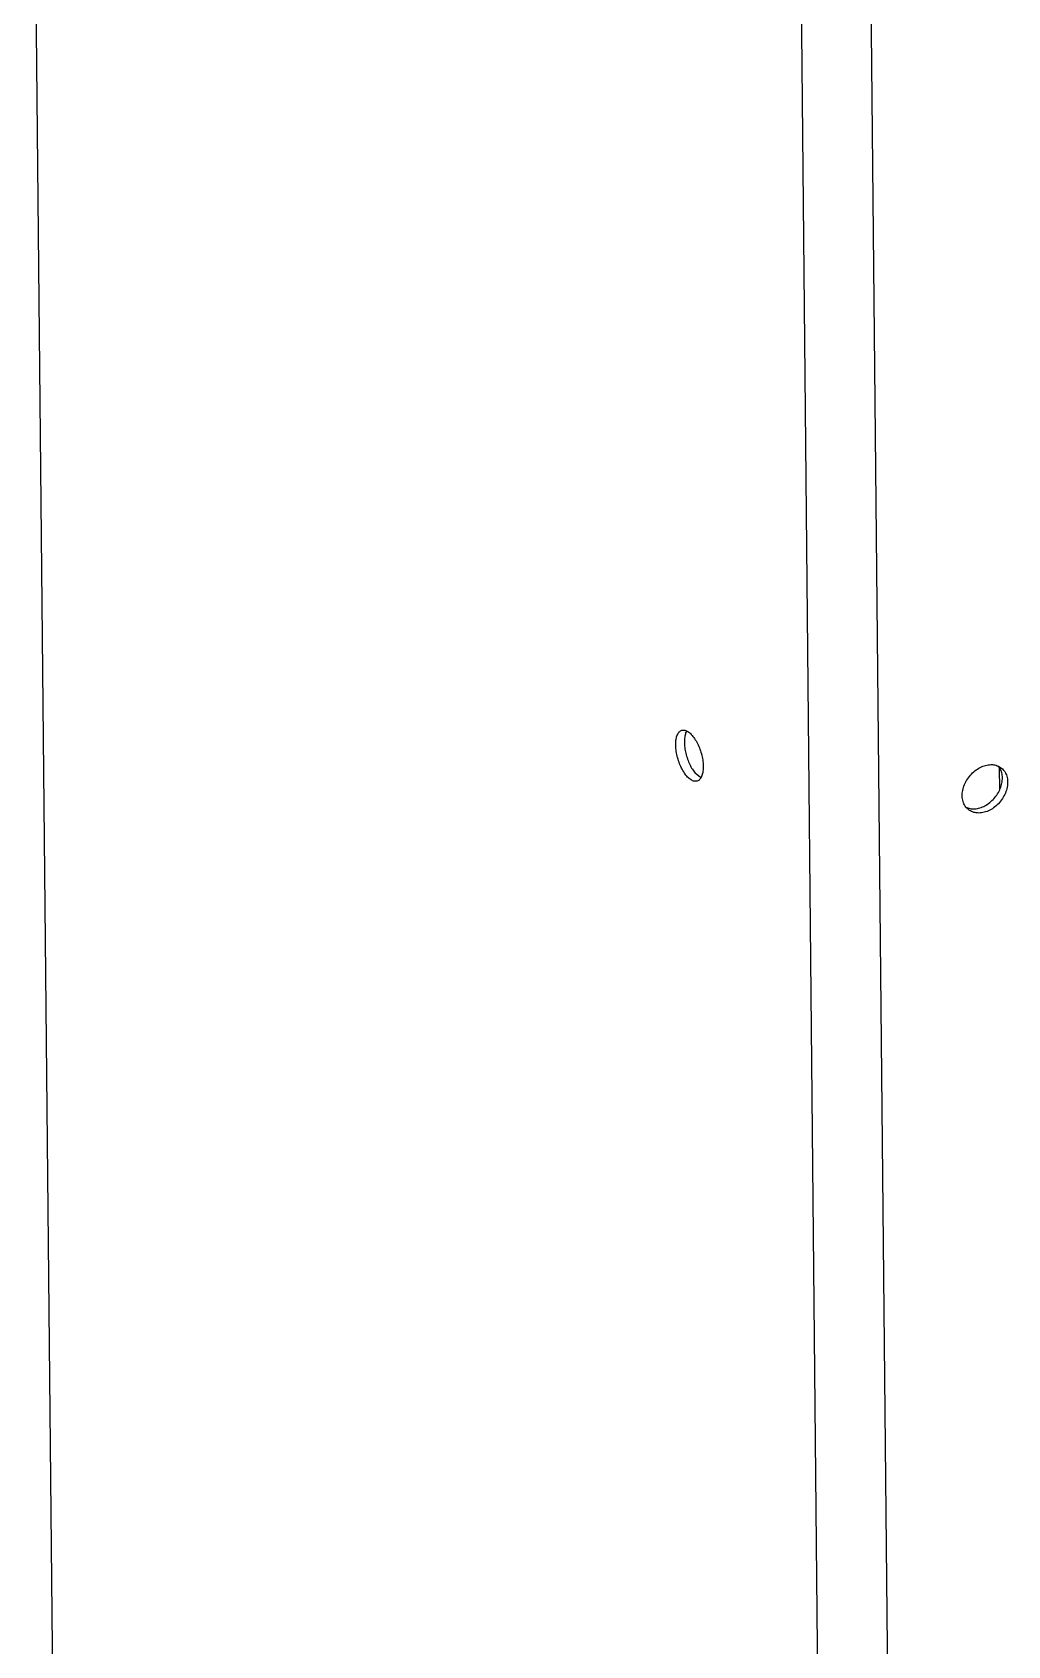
# Model space of a CAD drawing. Header units: millimetres. Extents: x -4653 to 8979, y -13943 to 4840.
# Drawn here: x 5108.6 to 5301.3, y -2855.6 to -2536.8 of the extents above; entities that cross this region are included whole.
import ezdxf

# ---------------------------------------------------------------- set-up
doc = ezdxf.new("R2010")
doc.units = ezdxf.units.MM

# ---------------------------------------------------------------- blocks, each defined once
blk = doc.blocks.new('LAMIERA_Fe_Sp_2_SV_1512x872__304', base_point=(5272.15, -3054.73))
at = {"color": 7, "linetype": 'Continuous'}
for p, q in [((5272.57, -2356.34), (5279.39, -3048.13)), ((5299.36, -2681.81), (5299.82, -2682.25))]:
    blk.add_line(p, q, dxfattribs=at)
for points in [[(5300.1, -2682.18), (5299.26, -2681.72), (5298.29, -2681.51), (5297.23, -2681.59), (5296.15, -2681.94), (5295.11, -2682.54), (5294.16, -2683.36), (5293.38, -2684.35), (5292.79, -2685.45), (5292.43, -2686.61), (5292.34, -2687.74), (5292.5, -2688.79), (5292.91, -2689.69), (5293.55, -2690.4), (5294.39, -2690.86), (5295.36, -2691.06), (5296.42, -2690.99), (5297.5, -2690.64), (5298.54, -2690.04), (5299.49, -2689.22), (5300.27, -2688.23), (5300.86, -2687.12), (5301.22, -2685.97), (5301.31, -2684.84), (5301.15, -2683.79), (5300.74, -2682.89), (5300.1, -2682.18)], [(5299.86, -2686.23), (5300.18, -2685.16), (5300.28, -2684.11), (5300.16, -2683.12), (5299.82, -2682.25)], [(5293.03, -2689.9), (5293.88, -2690.18), (5294.83, -2690.24), (5295.83, -2690.05), (5296.83, -2689.63), (5297.78, -2689.01), (5298.62, -2688.2), (5299.33, -2687.26), (5299.86, -2686.23)]]:
    blk.add_spline(points, degree=3, dxfattribs=at)
blk = doc.blocks.new('CARTE_FRONTALE_SOTTO_PORTELLO_APRIBILE__305', base_point=(5272.15, -3054.73))
blk.add_blockref('LAMIERA_Fe_Sp_2_SV_1512x872__304', (5272.15, -3054.73))
blk = doc.blocks.new('LAMIERA_Fe_Sp_2_SV_872x329__306', base_point=(5089, -3050.73))
at = {"color": 7, "linetype": 'Continuous'}
for p, q in [((5265.66, -3046.6), (5258.84, -2354.8)), ((5237.7, -2675.29), (5237.97, -2674.92)), ((5240.66, -2684.05), (5239.61, -2683.22))]:
    blk.add_line(p, q, dxfattribs=at)
for points in [[(5239.98, -2684.77), (5240.47, -2684.46), (5240.85, -2683.88), (5241.09, -2683.06), (5241.18, -2682.04), (5241.11, -2680.89), (5240.88, -2679.68), (5240.52, -2678.47), (5240.03, -2677.33), (5239.45, -2676.33), (5238.82, -2675.53), (5238.16, -2674.98), (5237.52, -2674.71), (5236.94, -2674.72), (5236.44, -2675.03), (5236.07, -2675.62), (5235.83, -2676.44), (5235.74, -2677.45), (5235.81, -2678.6), (5236.04, -2679.82), (5236.4, -2681.03), (5236.89, -2682.17), (5237.47, -2683.16), (5238.1, -2683.96), (5238.76, -2684.51), (5239.39, -2684.79), (5239.98, -2684.77)], [(5237.7, -2675.29), (5237.51, -2676.1), (5237.45, -2677.07), (5237.53, -2678.14), (5237.74, -2679.27), (5238.07, -2680.4), (5238.51, -2681.47)], [(5238.51, -2681.47), (5239.03, -2682.42), (5239.61, -2683.22)]]:
    blk.add_spline(points, degree=3, dxfattribs=at)
blk = doc.blocks.new('CARTER_DX_AI_LATI_DEL_TRASPORTO__307', base_point=(5089, -3050.73))
blk.add_blockref('LAMIERA_Fe_Sp_2_SV_872x329__306', (5089, -3050.73))
blk = doc.blocks.new('TUB_RE_Fe_40x40x3_L_802_2__311', base_point=(5257.77, -3058.55))
at = {"color": 7, "linetype": 'Continuous'}
blk.add_line((5299.66, -2682.1), (5299.7, -2686.47), dxfattribs=at)
blk = doc.blocks.new('TELAIO_SOST_CABIN__ESTRAZ__TAPP_TRASP___313', base_point=(5250.27, -3076.92))
blk.add_blockref('TUB_RE_Fe_40x40x3_L_802_2__311', (5257.77, -3058.55))
blk = doc.blocks.new('ASSIEME_CABINA_GS4_SINT_DX__328', base_point=(4445.98, -3076.92))
for name, p in [('CARTE_FRONTALE_SOTTO_PORTELLO_APRIBILE__305', (5272.15, -3054.73)), ('CARTER_DX_AI_LATI_DEL_TRASPORTO__307', (5089, -3050.73)), ('TELAIO_SOST_CABIN__ESTRAZ__TAPP_TRASP___313', (5250.27, -3076.92))]:
    blk.add_blockref(name, p)
blk = doc.blocks.new('FIT_GR_CABINA_GS4_SINT_SX_130047_MAURI__329', base_point=(4445.98, -3076.92))
blk.add_blockref('ASSIEME_CABINA_GS4_SINT_DX__328', (4445.98, -3076.92))
blk = doc.blocks.new('LAMIERA_Fe_Sp_2__401', base_point=(4581.32, -3025.64))
at = {"color": 7, "linetype": 'Continuous'}
blk.add_line((5108.63, -2459.03), (5112.61, -2862.58), dxfattribs=at)
blk = doc.blocks.new('CARTER_DX_INF__USCITA_LATO_COMANDI__402', base_point=(4581.32, -3025.64))
blk.add_blockref('LAMIERA_Fe_Sp_2__401', (4581.32, -3025.64))
blk = doc.blocks.new('ASSIEME_CARTERAT_TELAIO_DX_GS4_SINT___403', base_point=(4093.84, -3025.64))
blk.add_blockref('CARTER_DX_INF__USCITA_LATO_COMANDI__402', (4581.32, -3025.64))
blk = doc.blocks.new('FIT_GR_TELAIO_DX_GS4_SINT_130047_MAURI__424', base_point=(4036.31, -3224.59))
blk.add_blockref('ASSIEME_CARTERAT_TELAIO_DX_GS4_SINT___403', (4093.84, -3025.64))
blk = doc.blocks.new('LEGMCS000183-4_18U11B_GS4_SYNTECH_DX_1__446', base_point=(4036.31, -3224.59))
for name, p in [('FIT_GR_CABINA_GS4_SINT_SX_130047_MAURI__329', (4445.98, -3076.92)), ('FIT_GR_TELAIO_DX_GS4_SINT_130047_MAURI__424', (4036.31, -3224.59))]:
    blk.add_blockref(name, p)
blk = doc.blocks.new('Assonometria2', base_point=(5332, -2209))
blk.add_blockref('LEGMCS000183-4_18U11B_GS4_SYNTECH_DX_1__446', (4036.31, -3224.59))

msp = doc.modelspace()

# ---------------------------------------------------------------- block references
msp.add_blockref('Assonometria2', (5332, -2209))

doc.saveas('drawing.dxf')
